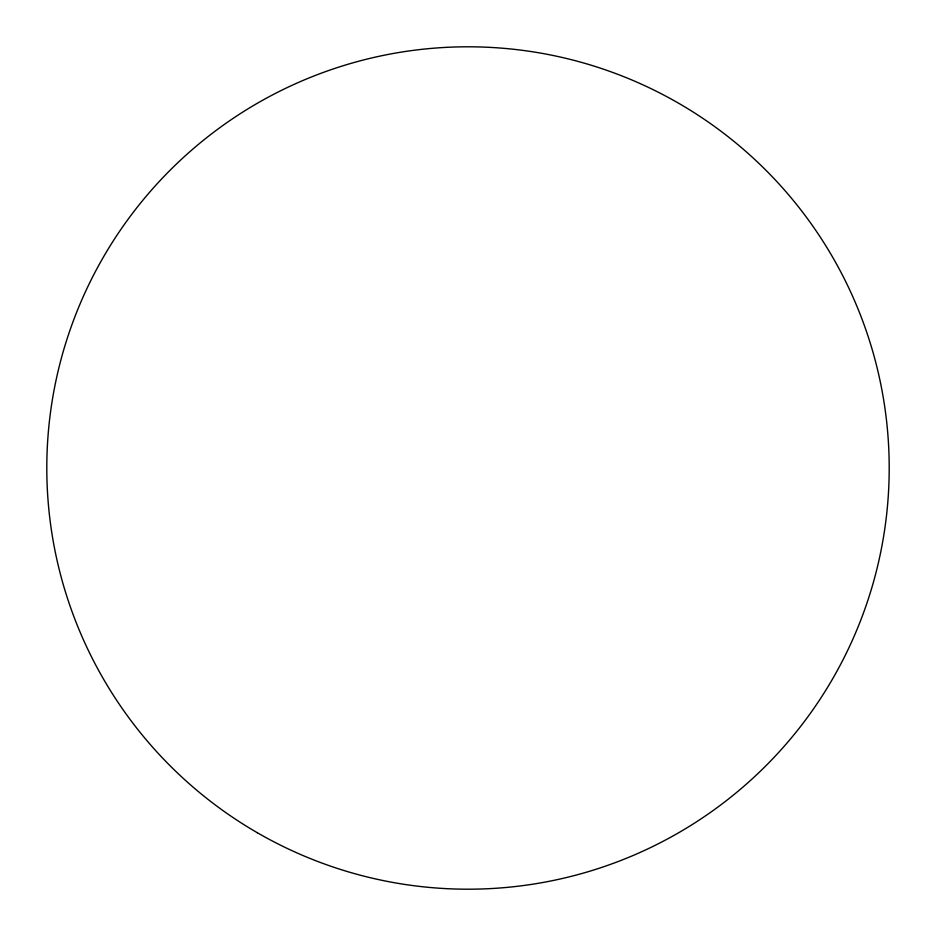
<?xml version="1.0" encoding="UTF-8"?>
<svg xmlns="http://www.w3.org/2000/svg" width="936" height="936" viewBox="0 0 936 936"><rect width="100%" height="100%" fill="white"/><g stroke="black" fill="none" stroke-linecap="round" stroke-linejoin="round"><path stroke-width="1.4" d="M257.4 832.771A421.2 421.2 0 0 0 889.2 468A421.2 421.2 0 0 0 257.4 103.229A421.2 421.2 0 0 0 257.4 832.771"/></g></svg>
